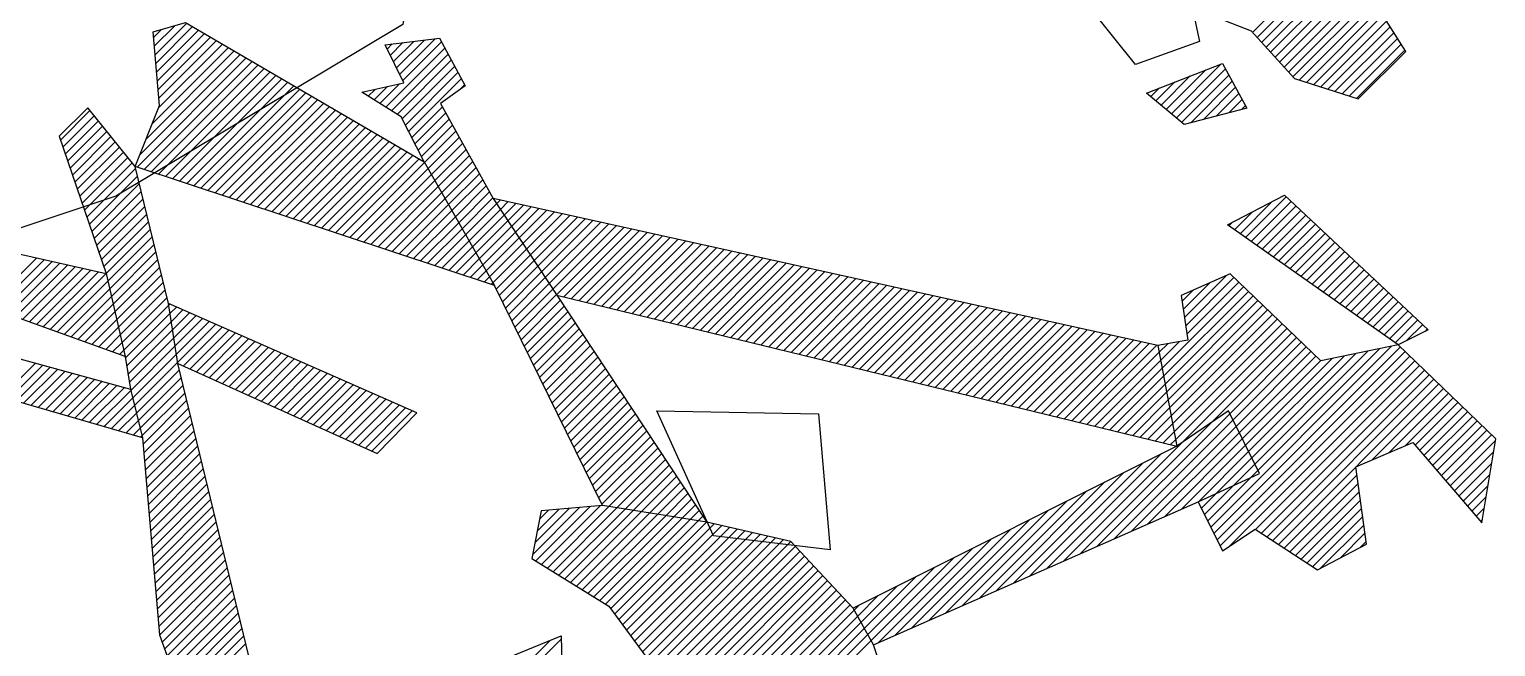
# Model space of a CAD drawing. Header units: metres. Extents: x -3.308 to -2.454, y -16.169 to -15.337.
# Drawn here: x -3.004 to -2.454, y -15.846 to -15.615 of the extents above; entities that cross this region are included whole.
import ezdxf

# ---------------------------------------------------------------- set-up
doc = ezdxf.new("R2010")
doc.units = ezdxf.units.M
doc.header["$LTSCALE"] = 25
doc.header["$MEASUREMENT"] = 0
doc.layers.get('0').update_dxf_attribs({"linetype": 'CONTINUOUS'})
for name, color, linetype in [('KNOCHEN', 2, 'CONTINUOUS'), ('KNOCHENSCHRAFF', 2, 'CONTINUOUS'), ('STEINE', 4, 'CONTINUOUS')]:
    doc.layers.add(name, color=color, linetype=linetype)

# ---------------------------------------------------------------- blocks, each defined once
blk = doc.blocks.new('*X1')
at = {"color": 0}
for p, q in [((-254.521, -1561.608), (-250.604, -1557.691)), ((-254.353, -1561.793), (-250.628, -1558.068)), ((-254.185, -1561.979), (-250.652, -1558.446)), ((-254.016, -1562.164), (-250.676, -1558.824)), ((-253.848, -1562.349), (-250.7, -1559.201)), ((-253.679, -1562.534), (-250.592, -1559.446)), ((-253.511, -1562.719), (-250.455, -1559.663)), ((-253.343, -1562.904), (-250.319, -1559.88)), ((-253.174, -1563.09), (-250.182, -1560.097)), ((-253.006, -1563.275), (-250.045, -1560.314)), ((-252.769, -1563.391), (-249.909, -1560.531)), ((-252.502, -1563.478), (-249.772, -1560.748)), ((-252.234, -1563.564), (-249.636, -1560.965)), ((-295.721, -1561.796), (-295.425, -1561.5)), ((-295.692, -1562.12), (-294.928, -1561.356)), ((-295.663, -1562.444), (-294.478, -1561.26)), ((-295.634, -1562.769), (-294.255, -1561.39)), ((-295.604, -1563.093), (-294.032, -1561.521)), ((-251.967, -1563.65), (-249.499, -1561.182)), ((-251.699, -1563.736), (-249.362, -1561.399)), ((-251.432, -1563.822), (-249.226, -1561.616)), ((-295.769, -1565.026), (-292.915, -1562.172)), ((-295.575, -1563.418), (-293.808, -1561.651)), ((-295.546, -1563.742), (-293.585, -1561.781)), ((-295.531, -1564.434), (-293.138, -1562.042)), ((-295.517, -1564.066), (-293.362, -1561.911)), ((-286.962, -1562.229), (-286.771, -1562.039)), ((-286.845, -1562.465), (-286.369, -1561.989)), ((-286.727, -1562.701), (-285.966, -1561.94)), ((-286.61, -1562.938), (-285.563, -1561.891)), ((-286.493, -1563.174), (-285.16, -1561.841)), ((-286.375, -1563.41), (-284.928, -1561.963)), ((-251.164, -1563.908), (-249.089, -1561.833)), ((-250.897, -1563.994), (-248.953, -1562.05)), ((-296.335, -1566.652), (-292.245, -1562.562)), ((-296.247, -1566.211), (-292.468, -1562.432)), ((-296.069, -1566.74), (-292.022, -1562.693)), ((-296.008, -1565.618), (-292.692, -1562.302)), ((-287.018, -1564.407), (-284.805, -1562.193)), ((-286.801, -1564.543), (-284.681, -1562.423)), ((-286.583, -1564.678), (-284.557, -1562.652)), ((-250.63, -1564.08), (-248.816, -1562.267)), ((-295.804, -1566.828), (-291.798, -1562.823)), ((-295.538, -1566.916), (-291.575, -1562.953)), ((-295.272, -1567.004), (-291.352, -1563.083)), ((-295.007, -1567.092), (-291.128, -1563.214)), ((-286.397, -1564.847), (-284.433, -1562.882)), ((-286.278, -1565.08), (-284.309, -1563.112)), ((-257.951, -1564.331), (-256.856, -1563.235)), ((-257.758, -1564.491), (-256.276, -1563.009)), ((-257.564, -1564.651), (-255.697, -1562.784)), ((-257.37, -1564.811), (-255.535, -1562.975)), ((-257.177, -1564.971), (-255.411, -1563.205)), ((-294.741, -1567.18), (-290.905, -1563.344)), ((-294.476, -1567.268), (-290.682, -1563.474)), ((-294.21, -1567.356), (-290.458, -1563.604)), ((-293.945, -1567.444), (-290.235, -1563.734)), ((-287.671, -1563.999), (-287.411, -1563.739)), ((-287.454, -1564.135), (-286.956, -1563.637)), ((-287.236, -1564.271), (-286.501, -1563.536)), ((-286.158, -1565.314), (-284.185, -1563.341)), ((-284.233, -1563.742), (-284.061, -1563.571)), ((-258.339, -1564.011), (-258.014, -1563.687)), ((-258.145, -1564.171), (-257.435, -1563.461)), ((-256.842, -1564.989), (-255.286, -1563.434)), ((-256.365, -1564.867), (-255.162, -1563.663)), ((-293.679, -1567.532), (-290.012, -1563.865)), ((-293.413, -1567.62), (-289.788, -1563.995)), ((-293.148, -1567.708), (-289.565, -1564.125)), ((-292.882, -1567.796), (-289.342, -1564.255)), ((-292.617, -1567.884), (-289.118, -1564.386)), ((-287.889, -1563.863), (-287.866, -1563.84)), ((-255.889, -1564.744), (-255.038, -1563.893)), ((-255.412, -1564.621), (-254.914, -1564.122)), ((-254.936, -1564.498), (-254.789, -1564.351)), ((-299.212, -1565.64), (-298.107, -1564.535)), ((-299.122, -1565.903), (-297.949, -1564.73)), ((-299.031, -1566.167), (-297.79, -1564.926)), ((-292.351, -1567.972), (-288.895, -1564.516)), ((-292.085, -1568.06), (-288.672, -1564.646)), ((-291.82, -1568.148), (-288.448, -1564.776)), ((-291.554, -1568.236), (-288.225, -1564.906)), ((-286.038, -1565.548), (-284.887, -1564.397)), ((-285.919, -1565.782), (-284.761, -1564.624)), ((-285.799, -1566.016), (-284.635, -1564.852)), ((-298.941, -1566.43), (-297.632, -1565.121)), ((-298.85, -1566.693), (-297.474, -1565.317)), ((-291.289, -1568.324), (-288.002, -1565.037)), ((-291.023, -1568.412), (-287.778, -1565.167)), ((-290.758, -1568.5), (-287.555, -1565.297)), ((-290.492, -1568.587), (-287.332, -1565.427)), ((-285.679, -1566.25), (-284.509, -1565.079)), ((-285.558, -1566.482), (-284.383, -1565.307)), ((-298.76, -1566.956), (-297.316, -1565.512)), ((-298.67, -1567.219), (-297.158, -1565.707)), ((-298.579, -1567.482), (-297, -1565.903)), ((-290.226, -1568.675), (-287.108, -1565.558)), ((-289.961, -1568.763), (-286.885, -1565.688)), ((-289.695, -1568.851), (-286.662, -1565.818)), ((-289.43, -1568.939), (-286.439, -1565.948)), ((-285.43, -1566.708), (-284.257, -1565.534)), ((-285.302, -1566.933), (-284.131, -1565.762)), ((-285.174, -1567.159), (-284.005, -1565.99)), ((-298.489, -1567.745), (-296.841, -1566.098)), ((-298.398, -1568.009), (-296.683, -1566.293)), ((-298.308, -1568.272), (-296.525, -1566.489)), ((-289.164, -1569.027), (-286.215, -1566.078)), ((-288.898, -1569.115), (-285.992, -1566.209)), ((-288.633, -1569.203), (-285.769, -1566.339)), ((-288.367, -1569.291), (-285.558, -1566.482)), ((-285.046, -1567.384), (-283.879, -1566.217)), ((-284.918, -1567.61), (-283.753, -1566.445)), ((-298.217, -1568.535), (-296.393, -1566.711)), ((-298.127, -1568.798), (-296.324, -1566.995)), ((-288.102, -1569.379), (-285.43, -1566.708)), ((-287.836, -1569.467), (-285.302, -1566.933)), ((-284.79, -1567.835), (-283.627, -1566.672)), ((-284.662, -1568.061), (-283.501, -1566.9)), ((-284.534, -1568.286), (-283.375, -1567.127)), ((-298.037, -1569.061), (-296.254, -1567.279)), ((-297.946, -1569.324), (-296.185, -1567.563)), ((-287.571, -1569.555), (-285.174, -1567.159)), ((-287.305, -1569.643), (-285.046, -1567.384)), ((-287.039, -1569.731), (-284.918, -1567.61)), ((-284.406, -1568.512), (-283.249, -1567.355)), ((-284.278, -1568.737), (-283.123, -1567.582)), ((-297.856, -1569.587), (-296.115, -1567.847)), ((-297.765, -1569.851), (-296.046, -1568.131)), ((-286.774, -1569.819), (-284.79, -1567.835)), ((-286.508, -1569.907), (-284.662, -1568.061)), ((-284.15, -1568.963), (-282.997, -1567.81)), ((-284.022, -1569.188), (-282.858, -1568.025)), ((-282.858, -1568.025), (-282.723, -1567.89)), ((-282.718, -1568.238), (-282.433, -1567.954)), ((-282.577, -1568.451), (-282.144, -1568.018)), ((-282.437, -1568.664), (-281.854, -1568.082)), ((-282.297, -1568.877), (-281.565, -1568.146)), ((-282.156, -1569.091), (-281.275, -1568.21)), ((-254.992, -1569.15), (-253.795, -1567.953)), ((-254.784, -1569.296), (-253.256, -1567.768)), ((-254.577, -1569.442), (-253.074, -1567.939)), ((-254.369, -1569.588), (-252.892, -1568.11)), ((-297.675, -1570.114), (-295.976, -1568.415)), ((-297.585, -1570.377), (-295.907, -1568.699)), ((-286.243, -1569.995), (-284.534, -1568.286)), ((-285.977, -1570.083), (-284.406, -1568.512)), ((-285.711, -1570.171), (-284.278, -1568.737)), ((-283.894, -1569.414), (-282.718, -1568.238)), ((-283.766, -1569.639), (-282.577, -1568.451)), ((-283.638, -1569.865), (-282.437, -1568.664)), ((-282.016, -1569.304), (-280.986, -1568.274)), ((-281.876, -1569.517), (-280.696, -1568.338)), ((-281.735, -1569.73), (-280.407, -1568.402)), ((-281.595, -1569.944), (-280.117, -1568.466)), ((-281.455, -1570.157), (-279.828, -1568.53)), ((-281.314, -1570.37), (-279.538, -1568.594)), ((-281.174, -1570.583), (-279.249, -1568.658)), ((-281.034, -1570.796), (-278.959, -1568.722)), ((-255.407, -1568.858), (-255.269, -1568.72)), ((-255.2, -1569.004), (-254.532, -1568.337)), ((-254.161, -1569.733), (-252.709, -1568.281)), ((-253.954, -1569.879), (-252.527, -1568.453)), ((-253.746, -1570.025), (-252.345, -1568.624)), ((-297.494, -1570.64), (-295.837, -1568.983)), ((-297.429, -1570.928), (-295.768, -1569.267)), ((-285.446, -1570.259), (-284.15, -1568.963)), ((-285.18, -1570.347), (-284.022, -1569.188)), ((-283.509, -1570.09), (-282.297, -1568.877)), ((-283.381, -1570.316), (-282.156, -1569.091)), ((-283.253, -1570.541), (-282.016, -1569.304)), ((-280.893, -1571.01), (-278.67, -1568.786)), ((-280.753, -1571.223), (-278.38, -1568.85)), ((-280.613, -1571.436), (-278.091, -1568.914)), ((-280.338, -1571.515), (-277.801, -1568.978)), ((-280.054, -1571.584), (-277.511, -1569.042)), ((-279.769, -1571.653), (-277.222, -1569.106)), ((-279.485, -1571.723), (-276.932, -1569.17)), ((-279.201, -1571.792), (-276.643, -1569.234)), ((-278.916, -1571.861), (-276.353, -1569.298)), ((-253.538, -1570.171), (-252.162, -1568.795)), ((-253.331, -1570.317), (-251.98, -1568.966)), ((-253.123, -1570.463), (-251.798, -1569.138)), ((-252.915, -1570.609), (-251.615, -1569.309)), ((-297.363, -1571.216), (-295.698, -1569.551)), ((-297.298, -1571.504), (-295.629, -1569.835)), ((-284.915, -1570.435), (-283.894, -1569.414)), ((-284.649, -1570.523), (-283.766, -1569.639)), ((-284.384, -1570.611), (-283.638, -1569.865)), ((-283.125, -1570.767), (-281.876, -1569.517)), ((-282.997, -1570.992), (-281.735, -1569.73)), ((-278.632, -1571.93), (-276.064, -1569.362)), ((-278.348, -1572), (-275.774, -1569.426)), ((-278.063, -1572.069), (-275.485, -1569.49)), ((-277.779, -1572.138), (-275.195, -1569.554)), ((-277.495, -1572.207), (-274.906, -1569.618)), ((-277.21, -1572.277), (-274.616, -1569.682)), ((-276.926, -1572.346), (-274.327, -1569.746)), ((-276.642, -1572.415), (-274.037, -1569.81)), ((-276.357, -1572.484), (-273.748, -1569.874)), ((-252.708, -1570.755), (-251.433, -1569.48)), ((-252.5, -1570.9), (-251.251, -1569.651)), ((-252.292, -1571.046), (-251.068, -1569.822)), ((-301.932, -1571.896), (-300.094, -1570.057)), ((-301.672, -1571.99), (-299.805, -1570.122)), ((-301.412, -1572.083), (-299.516, -1570.187)), ((-301.152, -1572.177), (-299.228, -1570.252)), ((-300.892, -1572.27), (-298.939, -1570.317)), ((-300.632, -1572.364), (-298.651, -1570.382)), ((-297.233, -1571.793), (-295.559, -1570.119)), ((-297.167, -1572.081), (-295.49, -1570.403)), ((-284.118, -1570.699), (-283.509, -1570.09)), ((-283.852, -1570.787), (-283.381, -1570.316)), ((-282.876, -1571.224), (-281.595, -1569.944)), ((-282.76, -1571.462), (-281.455, -1570.157)), ((-282.643, -1571.699), (-281.314, -1570.37)), ((-276.073, -1572.553), (-273.458, -1569.938)), ((-275.789, -1572.623), (-273.169, -1570.002)), ((-275.505, -1572.692), (-272.879, -1570.066)), ((-275.22, -1572.761), (-272.59, -1570.13)), ((-274.936, -1572.83), (-272.3, -1570.194)), ((-274.652, -1572.9), (-272.01, -1570.259)), ((-274.367, -1572.969), (-271.721, -1570.323)), ((-274.083, -1573.038), (-271.431, -1570.387)), ((-252.084, -1571.192), (-250.886, -1569.994)), ((-251.877, -1571.338), (-250.704, -1570.165)), ((-251.669, -1571.484), (-250.521, -1570.336)), ((-300.372, -1572.458), (-298.362, -1570.447)), ((-300.113, -1572.551), (-298.073, -1570.512)), ((-299.853, -1572.645), (-297.785, -1570.577)), ((-299.593, -1572.738), (-297.496, -1570.642)), ((-299.333, -1572.832), (-297.429, -1570.928)), ((-297.102, -1572.369), (-295.42, -1570.687)), ((-297.037, -1572.657), (-295.351, -1570.971)), ((-283.587, -1570.875), (-283.253, -1570.541)), ((-283.321, -1570.963), (-283.125, -1570.767)), ((-282.527, -1571.936), (-281.174, -1570.583)), ((-282.41, -1572.173), (-281.034, -1570.796)), ((-273.799, -1573.107), (-271.142, -1570.451)), ((-273.514, -1573.177), (-270.852, -1570.515)), ((-273.23, -1573.246), (-270.563, -1570.579)), ((-272.946, -1573.315), (-270.273, -1570.643)), ((-272.661, -1573.384), (-269.984, -1570.707)), ((-272.377, -1573.453), (-269.694, -1570.771)), ((-272.093, -1573.523), (-269.405, -1570.835)), ((-271.808, -1573.592), (-269.115, -1570.899)), ((-271.524, -1573.661), (-268.826, -1570.963)), ((-257.075, -1572.293), (-255.488, -1570.707)), ((-257.029, -1572.601), (-255.219, -1570.792)), ((-256.983, -1572.909), (-255.039, -1570.965)), ((-251.461, -1571.63), (-250.339, -1570.507)), ((-251.254, -1571.776), (-250.156, -1570.678)), ((-251.046, -1571.922), (-249.974, -1570.85)), ((-299.073, -1572.926), (-297.363, -1571.216)), ((-298.813, -1573.019), (-297.298, -1571.504)), ((-296.971, -1572.945), (-295.281, -1571.255)), ((-283.056, -1571.051), (-282.997, -1570.992)), ((-282.294, -1572.41), (-280.893, -1571.01)), ((-282.178, -1572.648), (-280.753, -1571.223)), ((-282.061, -1572.885), (-280.622, -1571.446)), ((-271.24, -1573.73), (-268.536, -1571.027)), ((-270.955, -1573.8), (-268.247, -1571.091)), ((-270.671, -1573.869), (-267.957, -1571.155)), ((-270.387, -1573.938), (-267.668, -1571.219)), ((-270.102, -1574.007), (-267.378, -1571.283)), ((-269.818, -1574.077), (-267.089, -1571.347)), ((-269.534, -1574.146), (-266.799, -1571.411)), ((-269.249, -1574.215), (-266.509, -1571.475)), ((-257.91, -1574.19), (-254.859, -1571.138)), ((-257.855, -1574.488), (-254.678, -1571.311)), ((-257.799, -1574.786), (-254.498, -1571.484)), ((-257.166, -1571.678), (-256.754, -1571.265)), ((-257.12, -1571.986), (-256.121, -1570.986)), ((-250.838, -1572.067), (-249.792, -1571.021)), ((-250.631, -1572.213), (-249.609, -1571.192)), ((-250.423, -1572.359), (-249.427, -1571.363)), ((-298.553, -1573.113), (-297.233, -1571.793)), ((-298.293, -1573.206), (-297.167, -1572.081)), ((-296.906, -1573.234), (-295.212, -1571.54)), ((-296.841, -1573.522), (-295.146, -1571.828)), ((-295.146, -1571.828), (-295.108, -1571.789)), ((-295.099, -1572.134), (-294.862, -1571.897)), ((-295.051, -1572.439), (-294.617, -1572.005)), ((-281.945, -1573.122), (-280.472, -1571.649)), ((-281.829, -1573.359), (-280.331, -1571.862)), ((-281.712, -1573.596), (-280.191, -1572.075)), ((-268.965, -1574.284), (-266.22, -1571.539)), ((-268.681, -1574.353), (-265.93, -1571.603)), ((-268.397, -1574.423), (-265.641, -1571.667)), ((-268.112, -1574.492), (-265.351, -1571.731)), ((-267.828, -1574.561), (-265.062, -1571.795)), ((-267.544, -1574.63), (-264.772, -1571.859)), ((-267.259, -1574.7), (-264.483, -1571.923)), ((-266.975, -1574.769), (-264.193, -1571.987)), ((-266.691, -1574.838), (-263.904, -1572.051)), ((-257.744, -1575.084), (-254.318, -1571.658)), ((-257.688, -1575.382), (-254.137, -1571.831)), ((-257.632, -1575.68), (-253.957, -1572.004)), ((-250.215, -1572.505), (-249.245, -1571.534)), ((-250.008, -1572.651), (-249.062, -1571.706)), ((-249.8, -1572.797), (-248.88, -1571.877)), ((-249.592, -1572.943), (-248.698, -1572.048)), ((-298.033, -1573.3), (-297.102, -1572.369)), ((-296.779, -1573.813), (-295.099, -1572.134)), ((-296.729, -1574.117), (-295.051, -1572.439)), ((-295.003, -1572.745), (-294.371, -1572.113)), ((-294.955, -1573.051), (-294.126, -1572.221)), ((-294.907, -1573.356), (-293.881, -1572.33)), ((-294.86, -1573.662), (-293.635, -1572.438)), ((-294.812, -1573.968), (-293.39, -1572.546)), ((-281.596, -1573.834), (-280.05, -1572.288)), ((-281.48, -1574.071), (-279.909, -1572.5)), ((-266.406, -1574.907), (-263.614, -1572.115)), ((-266.122, -1574.977), (-263.325, -1572.179)), ((-265.838, -1575.046), (-263.035, -1572.243)), ((-265.553, -1575.115), (-262.746, -1572.307)), ((-265.269, -1575.184), (-262.456, -1572.371)), ((-264.985, -1575.254), (-262.167, -1572.435)), ((-264.7, -1575.323), (-261.877, -1572.499)), ((-264.416, -1575.392), (-261.587, -1572.563)), ((-264.132, -1575.461), (-261.298, -1572.627)), ((-257.577, -1575.978), (-253.777, -1572.177)), ((-257.521, -1576.276), (-253.596, -1572.35)), ((-257.466, -1576.574), (-253.416, -1572.524)), ((-249.385, -1573.088), (-248.515, -1572.219)), ((-249.177, -1573.234), (-248.333, -1572.39)), ((-248.747, -1573.158), (-248.151, -1572.562)), ((-297.773, -1573.394), (-297.037, -1572.657)), ((-297.513, -1573.487), (-296.971, -1572.945)), ((-296.679, -1574.421), (-295.003, -1572.745)), ((-296.629, -1574.725), (-294.955, -1573.051)), ((-294.594, -1574.103), (-293.144, -1572.654)), ((-294.35, -1574.214), (-292.899, -1572.762)), ((-294.107, -1574.324), (-292.653, -1572.87)), ((-293.863, -1574.434), (-292.408, -1572.978)), ((-293.62, -1574.544), (-292.162, -1573.086)), ((-281.363, -1574.308), (-279.769, -1572.713)), ((-281.247, -1574.545), (-279.628, -1572.926)), ((-281.131, -1574.782), (-279.487, -1573.139)), ((-263.847, -1575.53), (-261.008, -1572.692)), ((-263.563, -1575.6), (-260.719, -1572.756)), ((-263.279, -1575.669), (-260.429, -1572.82)), ((-262.994, -1575.738), (-260.14, -1572.884)), ((-262.71, -1575.807), (-259.85, -1572.948)), ((-262.426, -1575.877), (-259.561, -1573.012)), ((-262.141, -1575.946), (-259.271, -1573.076)), ((-261.857, -1576.015), (-258.982, -1573.14)), ((-257.41, -1576.872), (-253.236, -1572.697)), ((-257.14, -1576.955), (-253.055, -1572.87)), ((-256.034, -1576.203), (-252.875, -1573.043)), ((-248.044, -1572.809), (-247.968, -1572.733)), ((-297.253, -1573.581), (-296.906, -1573.234)), ((-296.993, -1573.675), (-296.841, -1573.522)), ((-296.575, -1575.024), (-294.907, -1573.356)), ((-296.505, -1575.308), (-294.86, -1573.662)), ((-293.376, -1574.654), (-291.917, -1573.194)), ((-293.133, -1574.764), (-291.671, -1573.302)), ((-292.889, -1574.874), (-291.426, -1573.41)), ((-292.646, -1574.984), (-291.18, -1573.518)), ((-292.403, -1575.094), (-290.935, -1573.627)), ((-281.014, -1575.02), (-279.347, -1573.352)), ((-280.898, -1575.257), (-279.206, -1573.565)), ((-261.573, -1576.084), (-258.692, -1573.204)), ((-261.288, -1576.154), (-258.403, -1573.268)), ((-261.004, -1576.223), (-258.113, -1573.332)), ((-260.72, -1576.292), (-258.021, -1573.594)), ((-258.021, -1573.594), (-257.704, -1573.276)), ((-257.966, -1573.892), (-257.274, -1573.199)), ((-256.087, -1580.144), (-249.308, -1573.366)), ((-255.97, -1580.381), (-248.982, -1573.393)), ((-255.852, -1580.617), (-248.802, -1573.566)), ((-255.376, -1575.898), (-252.694, -1573.216)), ((-255.259, -1576.134), (-252.514, -1573.39)), ((-255.141, -1576.37), (-252.334, -1573.563)), ((-254.555, -1577.551), (-250.647, -1573.644)), ((-254.437, -1577.788), (-250.201, -1573.551)), ((-254.32, -1578.024), (-249.754, -1573.458)), ((-301.415, -1575.268), (-300.145, -1573.998)), ((-301.141, -1575.348), (-299.867, -1574.074)), ((-300.867, -1575.427), (-299.59, -1574.15)), ((-300.593, -1575.507), (-299.312, -1574.225)), ((-296.435, -1575.591), (-294.812, -1573.968)), ((-296.365, -1575.875), (-294.746, -1574.255)), ((-292.159, -1575.204), (-290.689, -1573.735)), ((-291.916, -1575.314), (-290.444, -1573.843)), ((-291.672, -1575.425), (-290.198, -1573.951)), ((-291.429, -1575.535), (-289.953, -1574.059)), ((-291.185, -1575.645), (-289.708, -1574.167)), ((-290.942, -1575.755), (-289.462, -1574.275)), ((-280.781, -1575.494), (-279.065, -1573.778)), ((-280.665, -1575.731), (-278.925, -1573.991)), ((-280.549, -1575.968), (-278.784, -1574.203)), ((-260.436, -1576.361), (-257.966, -1573.892)), ((-260.151, -1576.43), (-257.91, -1574.19)), ((-255.735, -1580.853), (-248.621, -1573.74)), ((-255.388, -1580.86), (-248.441, -1573.913)), ((-255.024, -1576.607), (-252.153, -1573.736)), ((-254.907, -1576.843), (-251.986, -1573.922)), ((-254.789, -1577.079), (-251.54, -1573.829)), ((-254.672, -1577.315), (-251.093, -1573.737)), ((-254.406, -1580.231), (-248.261, -1574.087)), ((-254.193, -1580.371), (-248.081, -1574.26)), ((-300.32, -1575.587), (-299.034, -1574.301)), ((-300.046, -1575.666), (-298.757, -1574.377)), ((-299.772, -1575.746), (-298.479, -1574.453)), ((-299.498, -1575.825), (-298.201, -1574.529)), ((-299.224, -1575.905), (-297.924, -1574.605)), ((-298.95, -1575.985), (-297.646, -1574.681)), ((-298.676, -1576.064), (-297.368, -1574.757)), ((-296.295, -1576.158), (-294.677, -1574.54)), ((-296.225, -1576.442), (-294.608, -1574.825)), ((-290.698, -1575.865), (-289.217, -1574.383)), ((-290.455, -1575.975), (-288.971, -1574.491)), ((-290.211, -1576.085), (-288.726, -1574.599)), ((-289.968, -1576.195), (-288.48, -1574.707)), ((-289.724, -1576.305), (-288.235, -1574.815)), ((-280.432, -1576.206), (-278.643, -1574.416)), ((-280.316, -1576.443), (-278.502, -1574.629)), ((-259.867, -1576.5), (-257.855, -1574.488)), ((-259.583, -1576.569), (-257.799, -1574.786)), ((-253.979, -1580.511), (-247.901, -1574.434)), ((-253.766, -1580.651), (-247.721, -1574.607)), ((-253.552, -1580.792), (-247.541, -1574.78)), ((-298.402, -1576.144), (-297.091, -1574.833)), ((-298.128, -1576.224), (-296.813, -1574.908)), ((-297.854, -1576.303), (-296.575, -1575.024)), ((-297.58, -1576.383), (-296.505, -1575.308)), ((-296.155, -1576.725), (-294.539, -1575.109)), ((-289.481, -1576.415), (-287.989, -1574.924)), ((-289.237, -1576.525), (-287.744, -1575.032)), ((-288.994, -1576.635), (-287.498, -1575.14)), ((-288.751, -1576.746), (-287.253, -1575.248)), ((-288.507, -1576.856), (-287.007, -1575.356)), ((-280.2, -1576.68), (-278.362, -1574.842)), ((-280.083, -1576.917), (-278.221, -1575.055)), ((-279.967, -1577.154), (-278.08, -1575.268)), ((-259.298, -1576.638), (-257.744, -1575.084)), ((-259.014, -1576.707), (-257.688, -1575.382)), ((-250.034, -1577.627), (-247.361, -1574.954)), ((-249.418, -1577.365), (-247.181, -1575.127)), ((-248.803, -1577.103), (-247.001, -1575.301)), ((-297.306, -1576.462), (-296.435, -1575.591)), ((-297.032, -1576.542), (-296.365, -1575.875)), ((-296.115, -1577.039), (-294.47, -1575.394)), ((-296.087, -1577.364), (-294.401, -1575.678)), ((-288.264, -1576.966), (-286.762, -1575.464)), ((-288.02, -1577.076), (-286.516, -1575.572)), ((-287.777, -1577.186), (-286.271, -1575.68)), ((-287.533, -1577.296), (-286.025, -1575.788)), ((-279.851, -1577.392), (-277.94, -1575.481)), ((-279.734, -1577.629), (-277.799, -1575.694)), ((-279.618, -1577.866), (-277.658, -1575.906)), ((-260.341, -1580.863), (-255.376, -1575.898)), ((-258.73, -1576.777), (-257.632, -1575.68)), ((-248.426, -1577.08), (-246.821, -1575.474)), ((-248.263, -1577.27), (-246.641, -1575.648)), ((-248.099, -1577.46), (-246.461, -1575.821)), ((-296.758, -1576.622), (-296.295, -1576.158)), ((-296.484, -1576.701), (-296.225, -1576.442)), ((-296.059, -1577.69), (-294.332, -1575.963)), ((-296.03, -1578.015), (-294.263, -1576.248)), ((-279.502, -1578.103), (-277.518, -1576.119)), ((-279.385, -1578.34), (-277.377, -1576.332)), ((-260.973, -1581.141), (-256.034, -1576.203)), ((-259.709, -1580.585), (-255.259, -1576.134)), ((-259.078, -1580.307), (-255.141, -1576.37)), ((-258.445, -1576.846), (-257.577, -1575.978)), ((-258.161, -1576.915), (-257.521, -1576.276)), ((-247.936, -1577.65), (-246.281, -1575.995)), ((-247.772, -1577.84), (-246.1, -1576.168)), ((-247.609, -1578.03), (-245.92, -1576.342)), ((-296.21, -1576.781), (-296.155, -1576.725)), ((-296.002, -1578.34), (-294.194, -1576.532)), ((-295.974, -1578.666), (-294.125, -1576.817)), ((-279.269, -1578.578), (-277.236, -1576.545)), ((-279.153, -1578.815), (-277.096, -1576.758)), ((-279.036, -1579.052), (-276.955, -1576.971)), ((-261.605, -1581.419), (-257.14, -1576.955)), ((-258.446, -1580.028), (-255.024, -1576.607)), ((-257.877, -1576.984), (-257.466, -1576.574)), ((-257.814, -1579.75), (-254.907, -1576.843)), ((-257.592, -1577.054), (-257.41, -1576.872)), ((-247.446, -1578.22), (-245.74, -1576.515)), ((-247.282, -1578.411), (-245.56, -1576.689)), ((-247.119, -1578.601), (-245.419, -1576.901)), ((-295.946, -1578.991), (-294.056, -1577.102)), ((-295.917, -1579.316), (-293.987, -1577.386)), ((-278.92, -1579.289), (-276.814, -1577.184)), ((-278.656, -1579.379), (-276.674, -1577.397)), ((-262.236, -1581.698), (-257.93, -1577.391)), ((-257.182, -1579.472), (-254.789, -1577.079)), ((-256.55, -1579.194), (-254.672, -1577.315)), ((-255.891, -1578.888), (-254.555, -1577.551)), ((-246.955, -1578.791), (-245.489, -1577.324)), ((-295.889, -1579.641), (-293.918, -1577.671)), ((-295.861, -1579.967), (-293.85, -1577.955)), ((-278.351, -1579.427), (-276.533, -1577.609)), ((-278.046, -1579.476), (-276.392, -1577.822)), ((-277.741, -1579.524), (-276.252, -1578.035)), ((-263.5, -1582.254), (-259.347, -1578.101)), ((-262.868, -1581.976), (-258.638, -1577.746)), ((-255.232, -1578.583), (-254.437, -1577.788)), ((-254.574, -1578.277), (-254.32, -1578.024)), ((-246.792, -1578.981), (-245.558, -1577.747)), ((-295.832, -1580.292), (-293.781, -1578.24)), ((-295.804, -1580.617), (-293.712, -1578.525)), ((-277.435, -1579.573), (-276.111, -1578.248)), ((-277.13, -1579.621), (-275.97, -1578.461)), ((-276.825, -1579.669), (-275.83, -1578.674)), ((-264.132, -1582.532), (-260.055, -1578.455)), ((-256.322, -1579.672), (-255.232, -1578.583)), ((-256.204, -1579.908), (-254.574, -1578.277)), ((-253.339, -1580.932), (-250.609, -1578.202)), ((-253.125, -1581.072), (-250.566, -1578.513)), ((-246.628, -1579.171), (-245.627, -1578.17)), ((-246.465, -1579.361), (-245.697, -1578.593)), ((-295.776, -1580.942), (-293.643, -1578.809)), ((-295.747, -1581.268), (-293.574, -1579.094)), ((-276.52, -1579.718), (-275.689, -1578.887)), ((-276.215, -1579.766), (-275.548, -1579.1)), ((-265.395, -1583.089), (-261.472, -1579.165)), ((-264.763, -1582.81), (-260.763, -1578.81)), ((-256.439, -1579.436), (-255.891, -1578.888)), ((-252.912, -1581.212), (-250.523, -1578.823)), ((-252.698, -1581.352), (-250.481, -1579.134)), ((-246.301, -1579.551), (-245.766, -1579.016)), ((-295.719, -1581.593), (-293.505, -1579.379)), ((-295.691, -1581.918), (-293.436, -1579.663)), ((-281.517, -1581.179), (-279.753, -1579.415)), ((-281.427, -1580.736), (-280.14, -1579.449)), ((-281.395, -1581.411), (-279.366, -1579.382)), ((-281.337, -1580.292), (-280.527, -1579.482)), ((-281.247, -1579.849), (-280.914, -1579.515)), ((-281.177, -1581.546), (-278.979, -1579.349)), ((-280.958, -1581.681), (-278.656, -1579.379)), ((-280.74, -1581.816), (-278.351, -1579.427)), ((-280.521, -1581.951), (-278.046, -1579.476)), ((-280.303, -1582.086), (-277.741, -1579.524)), ((-280.084, -1582.221), (-277.435, -1579.573)), ((-279.865, -1582.356), (-277.13, -1579.621)), ((-279.647, -1582.491), (-276.825, -1579.669)), ((-279.428, -1582.626), (-276.52, -1579.718)), ((-279.21, -1582.761), (-276.215, -1579.766)), ((-275.91, -1579.815), (-275.408, -1579.312)), ((-275.604, -1579.863), (-275.267, -1579.525)), ((-275.299, -1579.911), (-275.126, -1579.738)), ((-266.027, -1583.367), (-262.18, -1579.52)), ((-252.485, -1581.492), (-250.438, -1579.445)), ((-252.271, -1581.632), (-250.395, -1579.756)), ((-246.138, -1579.741), (-245.836, -1579.439)), ((-295.663, -1582.243), (-293.367, -1579.948)), ((-295.634, -1582.569), (-293.298, -1580.232)), ((-278.991, -1582.896), (-275.91, -1579.815)), ((-278.773, -1583.031), (-275.604, -1579.863)), ((-278.584, -1583.196), (-275.299, -1579.911)), ((-278.434, -1583.4), (-274.994, -1579.96)), ((-278.284, -1583.604), (-274.705, -1580.025)), ((-278.135, -1583.807), (-274.418, -1580.09)), ((-277.985, -1584.011), (-274.13, -1580.156)), ((-277.835, -1584.215), (-273.842, -1580.222)), ((-277.685, -1584.418), (-273.554, -1580.288)), ((-267.29, -1583.923), (-263.597, -1580.23)), ((-266.659, -1583.645), (-262.888, -1579.875)), ((-251.985, -1581.699), (-250.352, -1580.067)), ((-245.974, -1579.931), (-245.905, -1579.862)), ((-295.606, -1582.894), (-293.229, -1580.517)), ((-295.578, -1583.219), (-293.16, -1580.802)), ((-277.535, -1584.622), (-273.267, -1580.353)), ((-277.385, -1584.826), (-272.979, -1580.419)), ((-277.235, -1585.029), (-272.691, -1580.485)), ((-277.085, -1585.233), (-272.403, -1580.551)), ((-276.935, -1585.437), (-272.115, -1580.617)), ((-276.793, -1586.002), (-271.656, -1580.864)), ((-276.786, -1585.64), (-271.828, -1580.682)), ((-267.922, -1584.201), (-264.305, -1580.584)), ((-251.242, -1581.31), (-250.309, -1580.377)), ((-250.498, -1580.92), (-250.267, -1580.688)), ((-295.549, -1583.544), (-293.091, -1581.086)), ((-295.521, -1583.87), (-293.022, -1581.371)), ((-276.857, -1587.125), (-271.144, -1581.413)), ((-276.836, -1586.751), (-271.315, -1581.23)), ((-276.814, -1586.376), (-271.485, -1581.047)), ((-268.822, -1584.394), (-265.722, -1581.294)), ((-268.554, -1584.479), (-265.013, -1580.939)), ((-295.493, -1584.195), (-292.953, -1581.656)), ((-295.397, -1584.452), (-292.885, -1581.94)), ((-276.92, -1588.249), (-270.632, -1581.961)), ((-276.899, -1587.875), (-270.802, -1581.778)), ((-276.878, -1587.5), (-270.973, -1581.596)), ((-268.948, -1584.167), (-266.43, -1581.649)), ((-295.303, -1584.712), (-292.816, -1582.225)), ((-295.21, -1584.972), (-292.747, -1582.509)), ((-276.926, -1588.609), (-270.461, -1582.144)), ((-276.899, -1588.936), (-270.29, -1582.327)), ((-276.796, -1589.186), (-270.12, -1582.51)), ((-269.2, -1583.711), (-267.847, -1582.358)), ((-269.074, -1583.939), (-267.139, -1582.004)), ((-295.116, -1585.232), (-292.678, -1582.794)), ((-276.598, -1589.342), (-269.949, -1582.693)), ((-276.401, -1589.498), (-269.778, -1582.875)), ((-276.203, -1589.654), (-269.607, -1583.058)), ((-269.451, -1583.256), (-269.264, -1583.068)), ((-269.325, -1583.483), (-268.555, -1582.713)), ((-295.022, -1585.492), (-292.609, -1583.079)), ((-294.929, -1585.752), (-292.54, -1583.363)), ((-276.006, -1589.81), (-269.451, -1583.256)), ((-275.808, -1589.966), (-269.325, -1583.483)), ((-294.835, -1586.012), (-292.471, -1583.648)), ((-294.742, -1586.272), (-292.402, -1583.933)), ((-275.611, -1590.122), (-269.2, -1583.711)), ((-275.413, -1590.278), (-269.074, -1583.939)), ((-275.216, -1590.434), (-268.948, -1584.167)), ((-294.648, -1586.532), (-292.333, -1584.217)), ((-294.555, -1586.792), (-292.264, -1584.502)), ((-285.158, -1588.71), (-280.835, -1584.386)), ((-284.863, -1588.768), (-280.431, -1584.336)), ((-275.018, -1590.59), (-268.822, -1584.394))]:
    blk.add_line(p, q, dxfattribs=at)

msp = doc.modelspace()

# ---------------------------------------------------------------- linework, layer by layer
at = {"layer": 'KNOCHEN'}
for points in [[(-2.5656, -15.60778), (-2.54577, -15.61547), (-2.52954, -15.63332), (-2.50565, -15.64101), (-2.48779, -15.62325), (-2.50704, -15.59267), (-2.50545, -15.56775), (-2.49522, -15.54793), (-2.512, -15.54127), (-2.54868, -15.56051), (-2.63569, -15.56282), (-2.78121, -15.56295), (-2.83463, -15.56128), (-2.89106, -15.54332), (-2.90281, -15.56059), (-2.89574, -15.58096), (-2.9136, -15.59974), (-2.90447, -15.61096), (-2.5656, -15.60778)], [(-2.82943, -15.71088), (-2.96414, -15.66626), (-2.95492, -15.64339), (-2.95739, -15.6159), (-2.94517, -15.61238), (-2.85576, -15.66451), (-2.82943, -15.71088)], [(-2.85576, -15.66451), (-2.86437, -15.6477), (-2.8791, -15.6385), (-2.86332, -15.63498), (-2.8704, -15.62071), (-2.85004, -15.61822), (-2.84042, -15.63606), (-2.8496, -15.64265), (-2.82985, -15.67832)], [(-2.5708, -15.65051), (-2.58501, -15.63877), (-2.55649, -15.62765), (-2.54738, -15.64446), (-2.5708, -15.65051)], [(-2.93423, -15.89937), (-2.91735, -15.86685), (-2.94806, -15.74008), (-2.95156, -15.71768), (-2.96414, -15.66626), (-2.98189, -15.64433), (-2.99261, -15.65499), (-2.97493, -15.70642), (-2.96789, -15.73748), (-2.96589, -15.7497), (-2.96136, -15.76803), (-2.95494, -15.84182), (-2.93423, -15.89937)], [(-2.96789, -15.73748), (-3.1031, -15.68879), (-3.11937, -15.68315), (-3.11017, -15.66587), (-3.09134, -15.66541), (-3.01155, -15.69819), (-2.97493, -15.70642)], [(-2.58068, -15.73342), (-2.82985, -15.67832), (-2.80603, -15.7145), (-2.57366, -15.77109)], [(-2.49063, -15.73315), (-2.55462, -15.6882), (-2.53322, -15.67707), (-2.47942, -15.72758), (-2.49063, -15.73315)], [(-2.56557, -15.79197), (-2.55646, -15.81031), (-2.54423, -15.8022), (-2.52087, -15.81753), (-2.50253, -15.80791), (-2.50652, -15.7789), (-2.48513, -15.76979), (-2.45926, -15.79988), (-2.45408, -15.76835), (-2.49063, -15.73315), (-2.51964, -15.73918), (-2.55365, -15.70652), (-2.57198, -15.71461), (-2.56949, -15.73141), (-2.58068, -15.73342), (-2.57366, -15.77109)], [(-2.78894, -15.79341), (-2.82943, -15.71088)], [(-2.80603, -15.7145), (-2.74978, -15.79962)], [(-2.94806, -15.74008), (-2.87335, -15.77386), (-2.85856, -15.75863), (-2.95156, -15.71768)], [(-2.96136, -15.76803), (-3.03203, -15.74749), (-3.02792, -15.73274), (-2.96589, -15.7497)], [(-2.68732, -15.84558), (-2.56557, -15.79197), (-2.54265, -15.78134), (-2.55429, -15.75791), (-2.57366, -15.77109), (-2.69492, -15.83182)], [(-2.68227, -15.86035), (-2.68732, -15.84558), (-2.69492, -15.83182), (-2.71825, -15.80683), (-2.74978, -15.79962), (-2.78894, -15.79341), (-2.81184, -15.79539), (-2.81545, -15.81319), (-2.7865, -15.83107), (-2.76774, -15.85656), (-2.76934, -15.88505), (-2.76885, -15.89116)], [(-2.85533, -15.88635), (-2.85986, -15.86497), (-2.80434, -15.84222), (-2.80388, -15.86359), (-2.78102, -15.87433), (-2.79838, -15.89769), (-2.85533, -15.88635), (-2.85986, -15.86497)]]:
    msp.add_lwpolyline(points, dxfattribs=at)
at = {"layer": 'STEINE'}
for points in [[(-3.0954, -15.66286), (-3.09481, -15.62979), (-3.07176, -15.57337), (-3.14028, -15.50908), (-3.20237, -15.51604), (-3.18131, -15.44028), (-3.13587, -15.38037), (-2.95208, -15.3371), (-2.85239, -15.54444), (-2.86377, -15.6131), (-2.9713, -15.67743), (-3.04259, -15.70116), (-3.0954, -15.66286)], [(-2.57115, -15.59149), (-2.56512, -15.61949), (-2.58905, -15.62807), (-2.60579, -15.60717), (-2.57115, -15.59149)], [(-2.7685, -15.75785), (-2.70795, -15.75903), (-2.70351, -15.80992), (-2.74725, -15.80472), (-2.7685, -15.75785)]]:
    msp.add_lwpolyline(points, dxfattribs=at)

# ---------------------------------------------------------------- block references
at = {"layer": 'KNOCHENSCHRAFF', "xscale": 0.01, "yscale": 0.01, "zscale": 0.01}
msp.add_blockref('*X1', (0, 0), dxfattribs=at)

doc.saveas('drawing.dxf')
